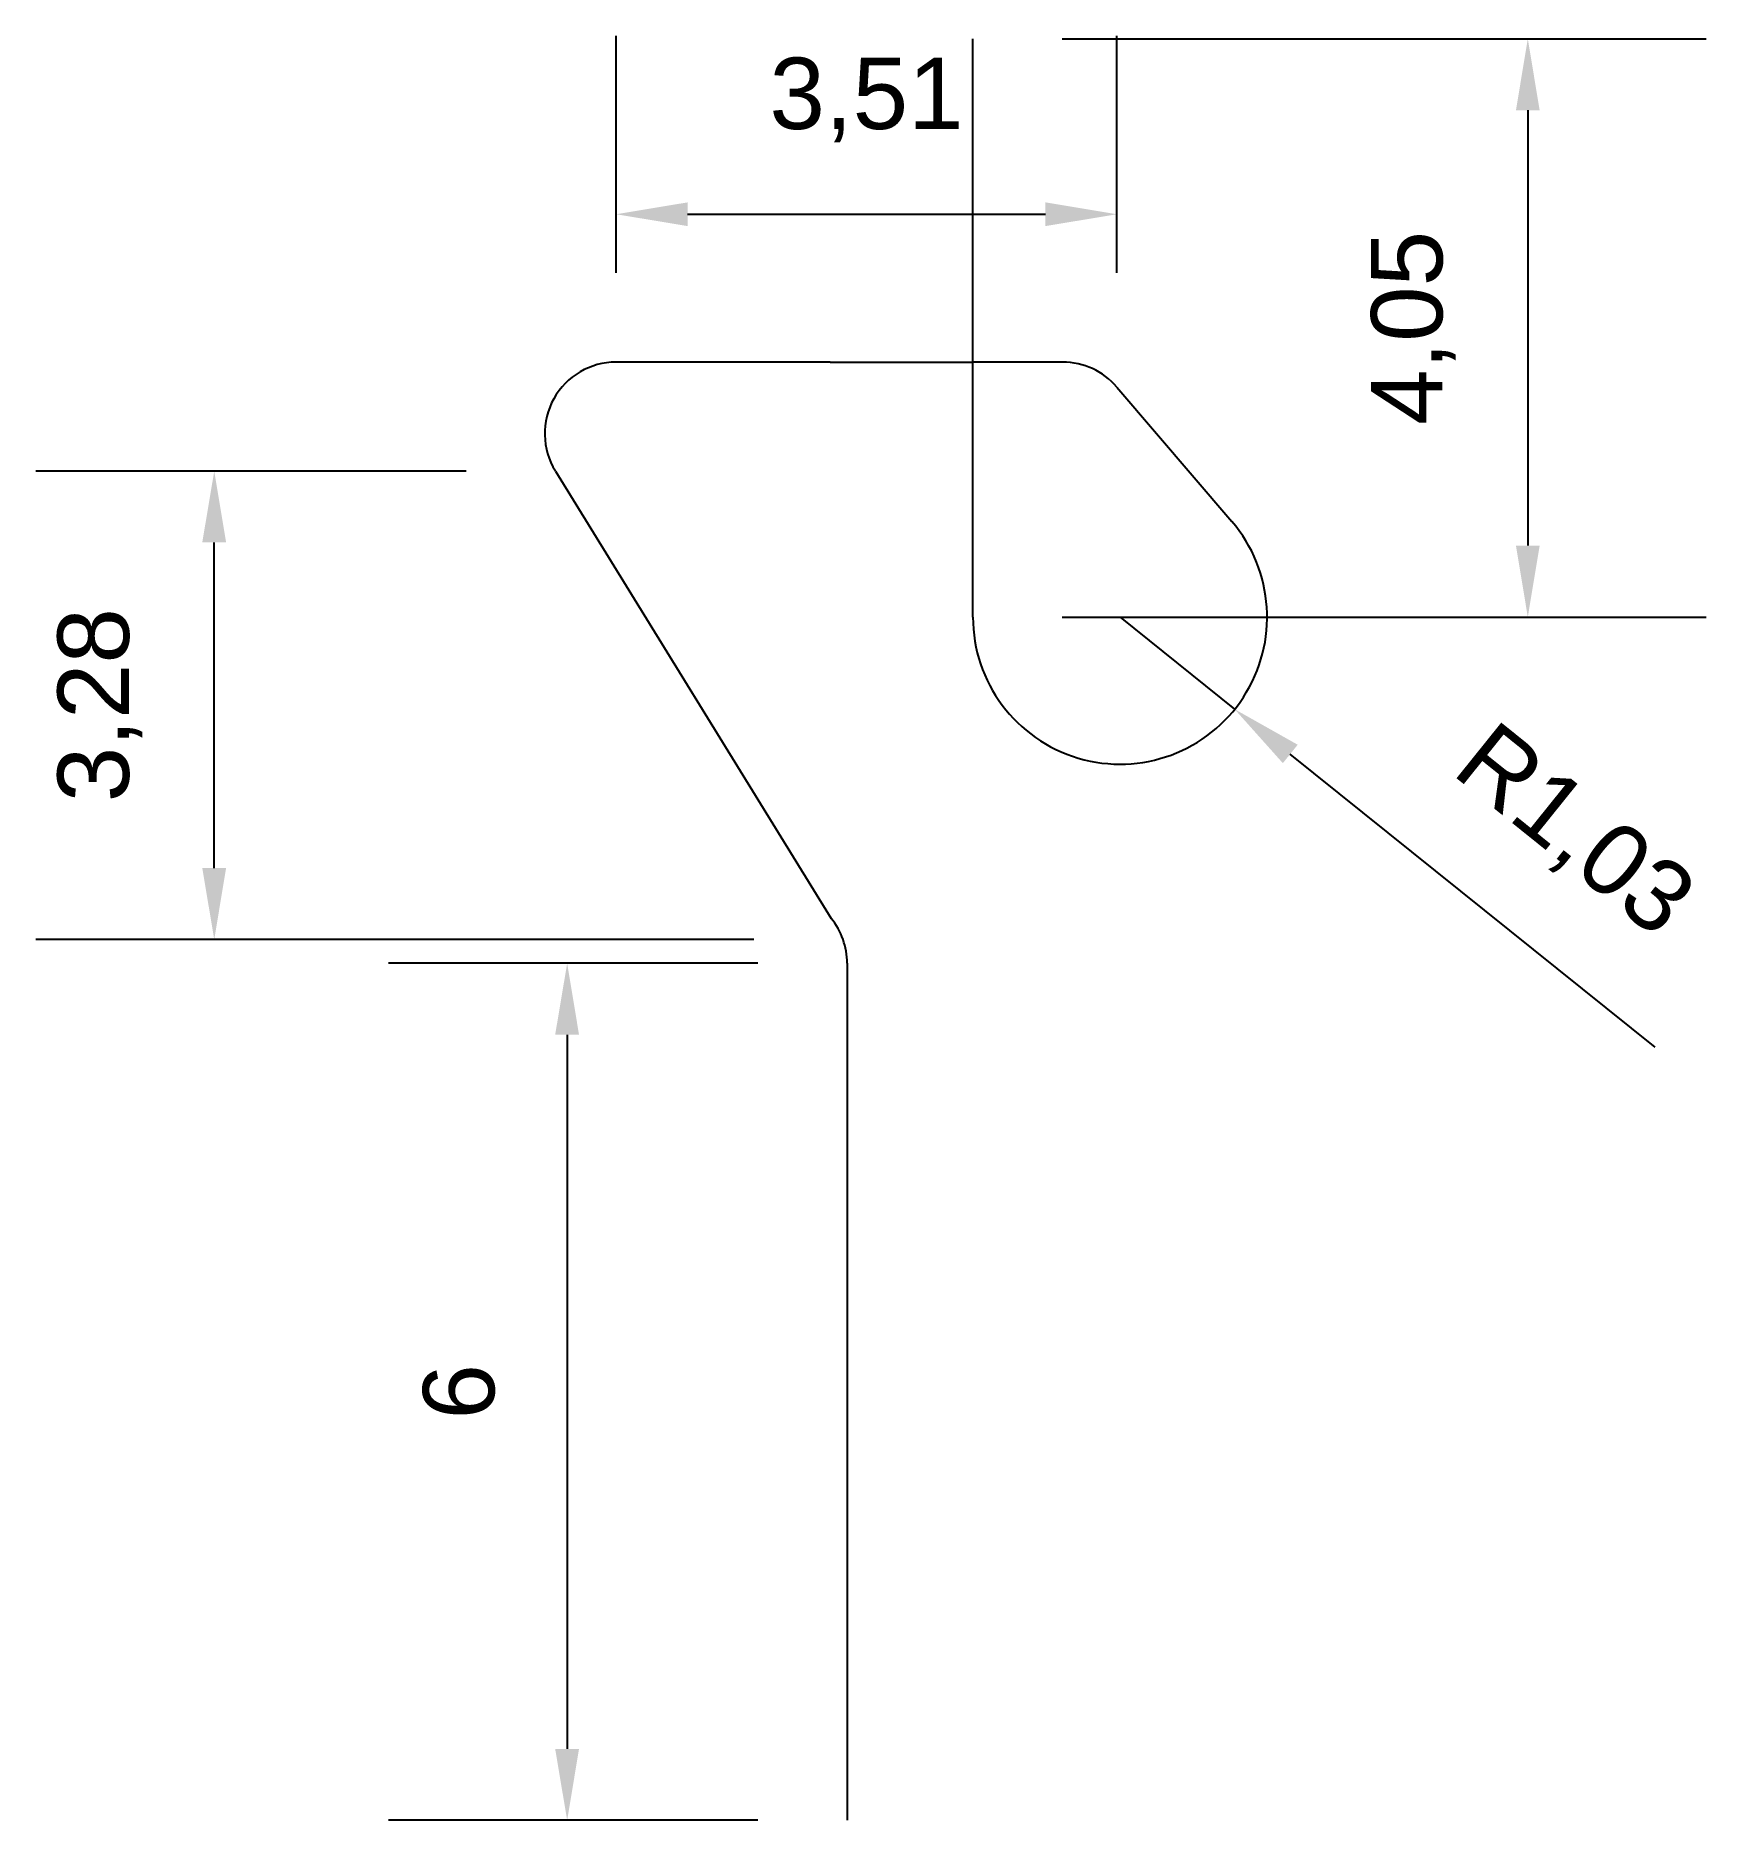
# Model space of a CAD drawing. Header units: centimetres. Extents: x 14.2 to 25.9, y 2.9 to 15.4.
import ezdxf

# ---------------------------------------------------------------- set-up
doc = ezdxf.new("R2010")
doc.units = ezdxf.units.CM
doc.layers.get('Defpoints').update_dxf_attribs({"color": 171})
doc.layers.add('Sârmă de mână', color=51, linetype='Continuous')
doc.styles.get("Standard").update_dxf_attribs({"font": 'arial.ttf'})
doc.dimstyles.new('ISO-25', dxfattribs={"dimtxt": 2.5, "dimasz": 2.5, "dimexe": 1.25, "dimexo": 0.625, "dimtad": 1, "dimtxsty": 'Standard', "dimcen": 2.5, "dimadec": 0, "dimazin": 0, "dimtfac": 1, "dimtmove": 0, "dimatfit": 3, "dimfxl": 1, "dimarcsym": 0})

# ---------------------------------------------------------------- blocks, each defined once
blk = doc.blocks.new('*D5')
at = {"layer": 'Defpoints', "color": 0, "lineweight": -2, "transparency": 16777216}
for p, q in [((19.291, 8.907), (16.706, 8.907)), ((17.956, 8.407), (17.956, 3.407)), ((19.291, 2.907), (16.706, 2.907))]:
    blk.add_line(p, q, dxfattribs=at)
at = {"layer": 'Defpoints', "color": 0, "transparency": 16777216}
for p in [(19.916, 8.907), (17.956, 2.907), (19.916, 2.907)]:
    blk.add_point(p, dxfattribs=at)
for points in [[(17.872, 8.407), (18.039, 8.407), (17.956, 8.907)], [(17.872, 3.407), (18.039, 3.407), (17.956, 2.907)]]:
    blk.add_solid(points, dxfattribs=at)
at = {"layer": 'Defpoints', "color": 0, "transparency": 16777216, "insert": (17.2, 5.907), "char_height": 0.5, "attachment_point": 5, "rotation": 90}
blk.add_mtext('6', dxfattribs=at)
blk = doc.blocks.new('*D6')
at = {"layer": 'Defpoints', "color": 0, "lineweight": -2, "transparency": 16777216}
for p, q in [((17.249, 12.353), (14.235, 12.353)), ((15.485, 9.574), (15.485, 11.853)), ((19.263, 9.074), (14.235, 9.074))]:
    blk.add_line(p, q, dxfattribs=at)
at = {"layer": 'Defpoints', "color": 0, "transparency": 16777216}
for p in [(15.485, 12.353), (17.874, 12.353), (19.888, 9.074)]:
    blk.add_point(p, dxfattribs=at)
for points in [[(15.401, 11.853), (15.568, 11.853), (15.485, 12.353)], [(15.401, 9.574), (15.568, 9.574), (15.485, 9.074)]]:
    blk.add_solid(points, dxfattribs=at)
at = {"layer": 'Defpoints', "color": 0, "transparency": 16777216, "insert": (14.684, 10.714), "char_height": 0.5, "attachment_point": 5, "rotation": 90}
blk.add_mtext('3,28', dxfattribs=at)
blk = doc.blocks.new('*D8')
at = {"layer": 'Defpoints', "color": 0, "lineweight": -2, "transparency": 16777216}
for p, q in [((21.827, 11.331), (22.629, 10.686)), ((25.573, 8.319), (23.019, 10.372))]:
    blk.add_line(p, q, dxfattribs=at)
at = {"layer": 'Defpoints', "color": 0, "transparency": 16777216}
for p in [(21.827, 11.331), (22.629, 10.686)]:
    blk.add_point(p, dxfattribs=at)
blk.add_solid([(23.071, 10.437), (22.967, 10.308), (22.629, 10.686)], dxfattribs=at)
at = {"layer": 'Defpoints', "color": 0, "transparency": 16777216, "insert": (24.992, 9.813), "char_height": 0.5, "attachment_point": 5, "rotation": 321.1995}
blk.add_mtext('R1,03', dxfattribs=at)
blk = doc.blocks.new('*D9')
at = {"layer": 'Defpoints', "color": 0, "lineweight": -2, "transparency": 16777216}
for p, q in [((21.422, 15.379), (25.932, 15.379)), ((24.682, 14.879), (24.682, 11.831)), ((21.422, 11.331), (25.932, 11.331))]:
    blk.add_line(p, q, dxfattribs=at)
at = {"layer": 'Defpoints', "color": 0, "transparency": 16777216}
for p in [(20.797, 15.379), (20.797, 11.331), (24.682, 11.331)]:
    blk.add_point(p, dxfattribs=at)
for points in [[(24.599, 14.879), (24.765, 14.879), (24.682, 15.379)], [(24.599, 11.831), (24.765, 11.831), (24.682, 11.331)]]:
    blk.add_solid(points, dxfattribs=at)
at = {"layer": 'Defpoints', "color": 0, "transparency": 16777216, "insert": (23.881, 13.355), "char_height": 0.5, "attachment_point": 5, "rotation": 90}
blk.add_mtext('4,05', dxfattribs=at)
blk = doc.blocks.new('*D10')
at = {"layer": 'Defpoints', "color": 0, "lineweight": -2, "transparency": 16777216}
for p, q in [((18.299, 13.741), (18.299, 15.401)), ((21.805, 13.741), (21.805, 15.401)), ((18.799, 14.151), (21.305, 14.151))]:
    blk.add_line(p, q, dxfattribs=at)
at = {"layer": 'Defpoints', "color": 0, "transparency": 16777216}
for p in [(21.805, 14.151), (18.299, 13.116), (21.805, 13.116)]:
    blk.add_point(p, dxfattribs=at)
for points in [[(18.799, 14.234), (18.799, 14.068), (18.299, 14.151)], [(21.305, 14.234), (21.305, 14.068), (21.805, 14.151)]]:
    blk.add_solid(points, dxfattribs=at)
at = {"layer": 'Defpoints', "color": 0, "transparency": 16777216, "insert": (20.052, 14.951), "char_height": 0.5, "attachment_point": 5}
blk.add_mtext('3,51', dxfattribs=at)

msp = doc.modelspace()

# ---------------------------------------------------------------- linework, layer by layer
at = {"layer": 'Sârmă de mână'}
for p, q in [((20.797, 11.331), (20.797, 15.379)), ((19.797, 13.116), (18.299, 13.116)), ((19.797, 13.116), (20.797, 13.116)), ((21.425, 13.116), (20.797, 13.116)), ((21.805, 12.941), (22.609, 12.001)), ((17.874, 12.353), (19.805, 9.221)), ((19.916, 8.907), (19.916, 2.907))]:
    msp.add_line(p, q, dxfattribs=at)
for centre, radius, start, end in [((18.299, 12.616), 0.5, 90, 211.6653), ((21.425, 12.616), 0.5, 40.545, 90), ((21.827, 11.331), 1.03, 180, 40.545), ((19.416, 8.907), 0.5, 0, 38.9238)]:
    msp.add_arc(centre, radius, start, end, dxfattribs=at)

# ---------------------------------------------------------------- dimensions: what is measured, and where the dimension line sits
at = {"layer": 'Defpoints'}
dim = msp.add_linear_dim(base=(21.805, 14.151), p1=(18.299, 13.116), p2=(21.805, 13.116), dimstyle='ISO-25', override={"dimtxt": 0.5, "dimasz": 0.5, "dimgap": 0.5}, dxfattribs=at)
dim.commit()
dim.dimension.update_dxf_attribs({"geometry": '*D10', "text_midpoint": (20.052, 14.951)})
for base, p1, p2, picture, middle in [((24.682, 11.331), (20.797, 15.379), (20.797, 11.331), '*D9', (23.881, 13.355)), ((15.485, 12.353), (19.888, 9.074), (17.874, 12.353), '*D6', (14.684, 10.714)), ((17.956, 2.907), (19.916, 8.907), (19.916, 2.907), '*D5', (17.2, 5.907))]:
    dim = msp.add_linear_dim(base=base, p1=p1, p2=p2, angle=90, dimstyle='ISO-25', override={"dimtxt": 0.5, "dimasz": 0.5, "dimgap": 0.5}, dxfattribs=at)
    dim.commit()
    dim.dimension.update_dxf_attribs({"geometry": picture, "text_midpoint": middle})
dim = msp.add_radius_dim(center=(21.827, 11.331), mpoint=(22.629, 10.686), dimstyle='ISO-25', override={"dimtxt": 0.5, "dimasz": 0.5, "dimgap": 0.5}, dxfattribs=at)
dim.commit()
dim.dimension.update_dxf_attribs({"geometry": '*D8', "text_midpoint": (24.992, 9.813)})

doc.saveas('drawing.dxf')
